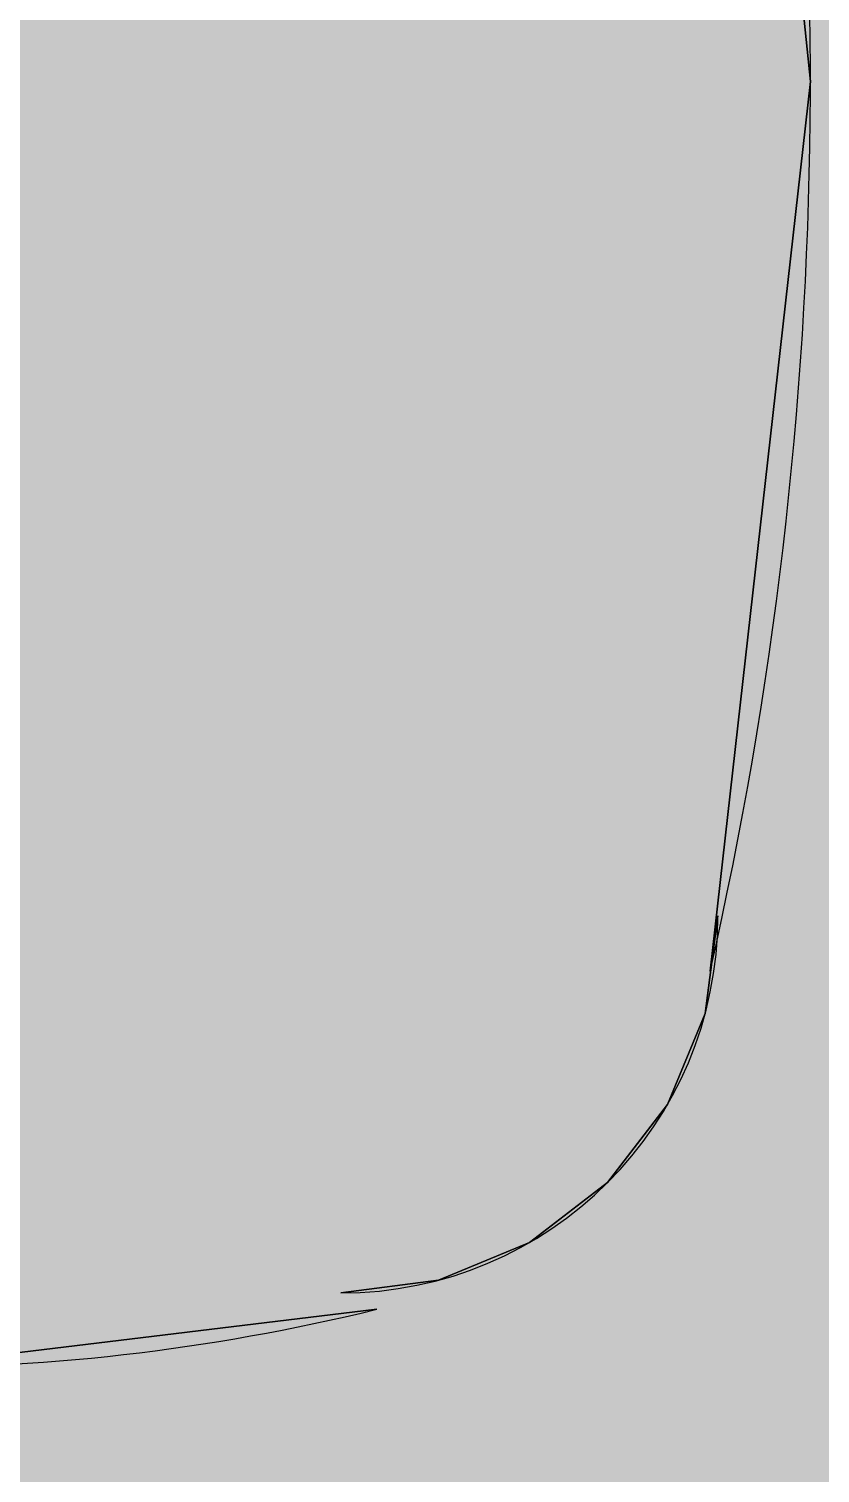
# Model space of a CAD drawing. Header units: millimetres. Extents: x -48614 to 110435, y -11020 to 74943.
# Drawn here: x -4998.6 to -4841.3, y 51886.6 to 52173.9 of the extents above; entities that cross this region are included whole.
import ezdxf

# ---------------------------------------------------------------- set-up
doc = ezdxf.new("R2010")
doc.units = ezdxf.units.MM
doc.layers.add('HL-TMP', color=7, linetype='Continuous')
doc.layers.add('SANITARY', color=4, linetype='Continuous')

msp = doc.modelspace()

# ---------------------------------------------------------------- hatches: boundary and pattern name
at = {"layer": 'HL-TMP', "true_color": 0xcccc20}
msp.add_hatch(color=52, dxfattribs=at).paths.add_polyline_path([(-4627.71, 52980.83), (-5827.71, 52980.83), (-5827.71, 53470.83), (-8327.71, 53470.83), (-8327.71, 54835.83), (-8327.71, 57580.83), (-8727.7, 57580.83), (-8727.7, 57670.83), (-9627.7, 57670.83), (-9627.7, 56530.33), (-9627.7, 53580.83), (-9427.71, 53580.83), (-9427.71, 53470.83), (-11582.71, 53470.83), (-11582.71, 57580.83), (-14627.71, 57580.83), (-14627.71, 53580.83), (-14227.71, 53580.83), (-14227.71, 52980.83), (-14627.71, 52980.83), (-14627.71, 47580.83), (-14227.71, 47580.83), (-14227.71, 46980.83), (-14677.71, 46980.83), (-14677.71, 41680.83), (-14327.71, 41680.83), (-14327.71, 41130.83), (-11582.71, 41130.83), (-11582.71, 44390.84), (-10762.71, 44390.84), (-4627.71, 44390.84), (-4627.71, 47581.07), (-5227.71, 47581.07), (-5227.71, 46980.83), (-5827.71, 46980.83), (-5827.71, 47581.07), (-4627.71, 47581.07)], flags=16)

# ---------------------------------------------------------------- linework, layer by layer
at = {"layer": 'SANITARY', "linetype": 'Continuous'}
for p, q in [((-4843.19, 52163.44, 750), (-4859.81, 52325.21, 750)), ((-4859.81, 52325.21, 880), (-4843.19, 52163.44, 880)), ((-4843.19, 52163.44, 750), (-4859.81, 52325.21, 750)), ((-4859.81, 52325.21, 880), (-4843.19, 52163.44, 880)), ((-4843.19, 52163.44, 750), (-4859.81, 52325.21, 750)), ((-4859.81, 52325.21, 880), (-4843.19, 52163.44, 880)), ((-4843.19, 52163.44, 750), (-4859.81, 52325.21, 750)), ((-4859.81, 52325.21, 880), (-4843.19, 52163.44, 880)), ((-4859.81, 52325.21, 880), (-4843.19, 52163.44, 880)), ((-4843.19, 52163.44, 750), (-4859.81, 52325.21, 750)), ((-4859.81, 52325.21, 880), (-4843.19, 52163.44, 880)), ((-4843.19, 52163.44, 750), (-4859.81, 52325.21, 750)), ((-4843.19, 52163.44, 750), (-4859.81, 52325.21, 750)), ((-4859.81, 52325.21, 880), (-4843.19, 52163.44, 880)), ((-4843.19, 52163.44, 750), (-4859.81, 52325.21, 750)), ((-4859.81, 52325.21, 880), (-4843.19, 52163.44, 880)), ((-4843.19, 52163.44, 750), (-4859.81, 52325.21, 750)), ((-4859.81, 52325.21, 880), (-4843.19, 52163.44, 880)), ((-4843.19, 52163.44, 750), (-4859.81, 52325.21, 750)), ((-4859.81, 52325.21, 880), (-4843.19, 52163.44, 880)), ((-4843.19, 52163.44, 880), (-4863.13, 51986.46, 880)), ((-4863.13, 51986.46, 750), (-4843.19, 52163.44, 750)), ((-4863.13, 51986.46, 750), (-4843.19, 52163.44, 750)), ((-4843.19, 52163.44, 880), (-4863.13, 51986.46, 880)), ((-4863.13, 51986.46, 750), (-4843.19, 52163.44, 750)), ((-4843.19, 52163.44, 880), (-4863.13, 51986.46, 880)), ((-4863.13, 51986.46, 750), (-4843.19, 52163.44, 750)), ((-4843.19, 52163.44, 880), (-4863.13, 51986.46, 880)), ((-4843.19, 52163.44, 880), (-4863.13, 51986.46, 880)), ((-4863.13, 51986.46, 750), (-4843.19, 52163.44, 750)), ((-4843.19, 52163.44, 880), (-4863.13, 51986.46, 880)), ((-4863.13, 51986.46, 750), (-4843.19, 52163.44, 750)), ((-4843.19, 52163.44, 880), (-4863.13, 51986.46, 880)), ((-4863.13, 51986.46, 750), (-4843.19, 52163.44, 750)), ((-4843.19, 52163.44, 880), (-4863.13, 51986.46, 880)), ((-4863.13, 51986.46, 750), (-4843.19, 52163.44, 750)), ((-4863.13, 51986.46, 750), (-4843.19, 52163.44, 750)), ((-4843.19, 52163.44, 880), (-4863.13, 51986.46, 880)), ((-4863.13, 51986.46, 750), (-4843.19, 52163.44, 750)), ((-4843.19, 52163.44, 880), (-4863.13, 51986.46, 880)), ((-4843.19, 52163.44, 750), (-4843.19, 52163.44, 750)), ((-4843.19, 52163.44, 750), (-4843.19, 52163.44, 880)), ((-4843.19, 52163.44, 880), (-4843.19, 52163.44, 750)), ((-4843.19, 52163.44, 750), (-4843.19, 52163.44, 750)), ((-4843.19, 52163.44, 750), (-4843.19, 52163.44, 880)), ((-4843.19, 52163.44, 880), (-4843.19, 52163.44, 750)), ((-4843.19, 52163.44, 750), (-4843.19, 52163.44, 880)), ((-4843.19, 52163.44, 750), (-4843.19, 52163.44, 750)), ((-4843.19, 52163.44, 880), (-4843.19, 52163.44, 750)), ((-4843.19, 52163.44, 880), (-4843.19, 52163.44, 750)), ((-4843.19, 52163.44, 750), (-4843.19, 52163.44, 750)), ((-4843.19, 52163.44, 750), (-4843.19, 52163.44, 880)), ((-4843.19, 52163.44, 880), (-4843.19, 52163.44, 750)), ((-4843.19, 52163.44, 750), (-4843.19, 52163.44, 750)), ((-4843.19, 52163.44, 750), (-4843.19, 52163.44, 880)), ((-4843.19, 52163.44, 750), (-4843.19, 52163.44, 750)), ((-4843.19, 52163.44, 880), (-4843.19, 52163.44, 750)), ((-4843.19, 52163.44, 750), (-4843.19, 52163.44, 880)), ((-4843.19, 52163.44, 750), (-4843.19, 52163.44, 880)), ((-4843.19, 52163.44, 750), (-4843.19, 52163.44, 750)), ((-4843.19, 52163.44, 880), (-4843.19, 52163.44, 750)), ((-4843.19, 52163.44, 750), (-4843.19, 52163.44, 750)), ((-4843.19, 52163.44, 880), (-4843.19, 52163.44, 750)), ((-4843.19, 52163.44, 750), (-4843.19, 52163.44, 880)), ((-4843.19, 52163.44, 750), (-4843.19, 52163.44, 750)), ((-4843.19, 52163.44, 750), (-4843.19, 52163.44, 880)), ((-4843.19, 52163.44, 880), (-4843.19, 52163.44, 750)), ((-4843.19, 52163.44, 880), (-4843.19, 52163.44, 750)), ((-4843.19, 52163.44, 750), (-4843.19, 52163.44, 750)), ((-4843.19, 52163.44, 750), (-4843.19, 52163.44, 880)), ((-4861.57, 51997.42, 880), (-4864.13, 51978.01, 880)), ((-4864.13, 51978.01, 750), (-4861.57, 51997.42, 750)), ((-4864.13, 51978.01, 750), (-4861.57, 51997.42, 750)), ((-4861.57, 51997.42, 880), (-4864.13, 51978.01, 880)), ((-4864.13, 51978.01, 750), (-4861.57, 51997.42, 750)), ((-4861.57, 51997.42, 880), (-4864.13, 51978.01, 880)), ((-4861.57, 51997.42, 880), (-4864.13, 51978.01, 880)), ((-4864.13, 51978.01, 750), (-4861.57, 51997.42, 750)), ((-4864.13, 51978.01, 750), (-4861.57, 51997.42, 750)), ((-4861.57, 51997.42, 880), (-4864.13, 51978.01, 880)), ((-4861.57, 51997.42, 880), (-4864.13, 51978.01, 880)), ((-4864.13, 51978.01, 750), (-4861.57, 51997.42, 750)), ((-4861.57, 51997.42, 880), (-4864.13, 51978.01, 880)), ((-4864.13, 51978.01, 750), (-4861.57, 51997.42, 750)), ((-4864.13, 51978.01, 750), (-4861.57, 51997.42, 750)), ((-4861.57, 51997.42, 880), (-4864.13, 51978.01, 880)), ((-4864.13, 51978.01, 750), (-4861.57, 51997.42, 750)), ((-4861.57, 51997.42, 880), (-4864.13, 51978.01, 880)), ((-4864.13, 51978.01, 750), (-4861.57, 51997.42, 750)), ((-4861.57, 51997.42, 880), (-4864.13, 51978.01, 880)), ((-4861.57, 51997.42, 750), (-4861.57, 51997.42, 880)), ((-4861.57, 51997.42, 750), (-4861.57, 51997.42, 880)), ((-4861.57, 51997.42, 750), (-4861.57, 51997.42, 880)), ((-4861.57, 51997.42, 750), (-4861.57, 51997.42, 880)), ((-4861.57, 51997.42, 750), (-4861.57, 51997.42, 880)), ((-4861.57, 51997.42, 750), (-4861.57, 51997.42, 880)), ((-4861.57, 51997.42, 750), (-4861.57, 51997.42, 880)), ((-4861.57, 51997.42, 750), (-4861.57, 51997.42, 880)), ((-4861.57, 51997.42, 750), (-4861.57, 51997.42, 880)), ((-4861.57, 51997.42, 750), (-4861.57, 51997.42, 880)), ((-4863.13, 51986.46, 880), (-4863.13, 51986.46, 750)), ((-4863.13, 51986.46, 750), (-4863.13, 51986.46, 750)), ((-4863.13, 51986.46, 750), (-4863.13, 51986.46, 750)), ((-4863.13, 51986.46, 880), (-4863.13, 51986.46, 750)), ((-4863.13, 51986.46, 880), (-4863.13, 51986.46, 750)), ((-4863.13, 51986.46, 750), (-4863.13, 51986.46, 750)), ((-4863.13, 51986.46, 880), (-4863.13, 51986.46, 750)), ((-4863.13, 51986.46, 750), (-4863.13, 51986.46, 750)), ((-4863.13, 51986.46, 880), (-4863.13, 51986.46, 750)), ((-4863.13, 51986.46, 750), (-4863.13, 51986.46, 750)), ((-4863.13, 51986.46, 750), (-4863.13, 51986.46, 750)), ((-4863.13, 51986.46, 880), (-4863.13, 51986.46, 750)), ((-4863.13, 51986.46, 880), (-4863.13, 51986.46, 750)), ((-4863.13, 51986.46, 750), (-4863.13, 51986.46, 750)), ((-4863.13, 51986.46, 880), (-4863.13, 51986.46, 750)), ((-4863.13, 51986.46, 750), (-4863.13, 51986.46, 750)), ((-4863.13, 51986.46, 880), (-4863.13, 51986.46, 750)), ((-4863.13, 51986.46, 750), (-4863.13, 51986.46, 750)), ((-4863.13, 51986.46, 880), (-4863.13, 51986.46, 750)), ((-4863.13, 51986.46, 750), (-4863.13, 51986.46, 750)), ((-4864.13, 51978.01, 880), (-4871.62, 51959.92, 880)), ((-4871.62, 51959.92, 750), (-4864.13, 51978.01, 750)), ((-4864.13, 51978.01, 880), (-4871.62, 51959.92, 880)), ((-4871.62, 51959.92, 750), (-4864.13, 51978.01, 750)), ((-4871.62, 51959.92, 750), (-4864.13, 51978.01, 750)), ((-4864.13, 51978.01, 880), (-4871.62, 51959.92, 880)), ((-4864.13, 51978.01, 880), (-4871.62, 51959.92, 880)), ((-4871.62, 51959.92, 750), (-4864.13, 51978.01, 750)), ((-4871.62, 51959.92, 750), (-4864.13, 51978.01, 750)), ((-4864.13, 51978.01, 880), (-4871.62, 51959.92, 880)), ((-4864.13, 51978.01, 880), (-4871.62, 51959.92, 880)), ((-4871.62, 51959.92, 750), (-4864.13, 51978.01, 750)), ((-4864.13, 51978.01, 880), (-4871.62, 51959.92, 880)), ((-4871.62, 51959.92, 750), (-4864.13, 51978.01, 750)), ((-4871.62, 51959.92, 750), (-4864.13, 51978.01, 750)), ((-4864.13, 51978.01, 880), (-4871.62, 51959.92, 880)), ((-4864.13, 51978.01, 880), (-4871.62, 51959.92, 880)), ((-4871.62, 51959.92, 750), (-4864.13, 51978.01, 750)), ((-4864.13, 51978.01, 880), (-4871.62, 51959.92, 880)), ((-4871.62, 51959.92, 750), (-4864.13, 51978.01, 750)), ((-4864.13, 51978.01, 880), (-4864.13, 51978.01, 750)), ((-4864.13, 51978.01, 750), (-4864.13, 51978.01, 880)), ((-4864.13, 51978.01, 750), (-4864.13, 51978.01, 750)), ((-4864.13, 51978.01, 880), (-4864.13, 51978.01, 750)), ((-4864.13, 51978.01, 750), (-4864.13, 51978.01, 750)), ((-4864.13, 51978.01, 750), (-4864.13, 51978.01, 880)), ((-4864.13, 51978.01, 750), (-4864.13, 51978.01, 880)), ((-4864.13, 51978.01, 750), (-4864.13, 51978.01, 750)), ((-4864.13, 51978.01, 880), (-4864.13, 51978.01, 750)), ((-4864.13, 51978.01, 750), (-4864.13, 51978.01, 880)), ((-4864.13, 51978.01, 750), (-4864.13, 51978.01, 750)), ((-4864.13, 51978.01, 880), (-4864.13, 51978.01, 750)), ((-4864.13, 51978.01, 880), (-4864.13, 51978.01, 750)), ((-4864.13, 51978.01, 750), (-4864.13, 51978.01, 750)), ((-4864.13, 51978.01, 750), (-4864.13, 51978.01, 880)), ((-4864.13, 51978.01, 750), (-4864.13, 51978.01, 750)), ((-4864.13, 51978.01, 750), (-4864.13, 51978.01, 880)), ((-4864.13, 51978.01, 880), (-4864.13, 51978.01, 750)), ((-4864.13, 51978.01, 750), (-4864.13, 51978.01, 880)), ((-4864.13, 51978.01, 750), (-4864.13, 51978.01, 750)), ((-4864.13, 51978.01, 880), (-4864.13, 51978.01, 750)), ((-4864.13, 51978.01, 880), (-4864.13, 51978.01, 750)), ((-4864.13, 51978.01, 750), (-4864.13, 51978.01, 750)), ((-4864.13, 51978.01, 750), (-4864.13, 51978.01, 880)), ((-4864.13, 51978.01, 750), (-4864.13, 51978.01, 880)), ((-4864.13, 51978.01, 750), (-4864.13, 51978.01, 750)), ((-4864.13, 51978.01, 880), (-4864.13, 51978.01, 750)), ((-4864.13, 51978.01, 750), (-4864.13, 51978.01, 880)), ((-4864.13, 51978.01, 750), (-4864.13, 51978.01, 750)), ((-4864.13, 51978.01, 880), (-4864.13, 51978.01, 750)), ((-4871.62, 51959.92, 880), (-4883.54, 51944.39, 880)), ((-4883.54, 51944.39, 750), (-4871.62, 51959.92, 750)), ((-4883.54, 51944.39, 750), (-4871.62, 51959.92, 750)), ((-4871.62, 51959.92, 880), (-4883.54, 51944.39, 880)), ((-4871.62, 51959.92, 880), (-4883.54, 51944.39, 880)), ((-4883.54, 51944.39, 750), (-4871.62, 51959.92, 750)), ((-4871.62, 51959.92, 880), (-4883.54, 51944.39, 880)), ((-4883.54, 51944.39, 750), (-4871.62, 51959.92, 750)), ((-4883.54, 51944.39, 750), (-4871.62, 51959.92, 750)), ((-4871.62, 51959.92, 880), (-4883.54, 51944.39, 880)), ((-4883.54, 51944.39, 750), (-4871.62, 51959.92, 750)), ((-4871.62, 51959.92, 880), (-4883.54, 51944.39, 880)), ((-4883.54, 51944.39, 750), (-4871.62, 51959.92, 750)), ((-4871.62, 51959.92, 880), (-4883.54, 51944.39, 880)), ((-4883.54, 51944.39, 750), (-4871.62, 51959.92, 750)), ((-4871.62, 51959.92, 880), (-4883.54, 51944.39, 880)), ((-4871.62, 51959.92, 880), (-4883.54, 51944.39, 880)), ((-4883.54, 51944.39, 750), (-4871.62, 51959.92, 750)), ((-4883.54, 51944.39, 750), (-4871.62, 51959.92, 750)), ((-4871.62, 51959.92, 880), (-4883.54, 51944.39, 880)), ((-4871.62, 51959.92, 750), (-4871.62, 51959.92, 750)), ((-4871.62, 51959.92, 880), (-4871.62, 51959.92, 750)), ((-4871.62, 51959.92, 750), (-4871.62, 51959.92, 880)), ((-4871.62, 51959.92, 750), (-4871.62, 51959.92, 880)), ((-4871.62, 51959.92, 880), (-4871.62, 51959.92, 750)), ((-4871.62, 51959.92, 750), (-4871.62, 51959.92, 750)), ((-4871.62, 51959.92, 880), (-4871.62, 51959.92, 750)), ((-4871.62, 51959.92, 750), (-4871.62, 51959.92, 750)), ((-4871.62, 51959.92, 750), (-4871.62, 51959.92, 880)), ((-4871.62, 51959.92, 750), (-4871.62, 51959.92, 880)), ((-4871.62, 51959.92, 880), (-4871.62, 51959.92, 750)), ((-4871.62, 51959.92, 750), (-4871.62, 51959.92, 750)), ((-4871.62, 51959.92, 880), (-4871.62, 51959.92, 750)), ((-4871.62, 51959.92, 750), (-4871.62, 51959.92, 750)), ((-4871.62, 51959.92, 750), (-4871.62, 51959.92, 880)), ((-4871.62, 51959.92, 750), (-4871.62, 51959.92, 880)), ((-4871.62, 51959.92, 880), (-4871.62, 51959.92, 750)), ((-4871.62, 51959.92, 750), (-4871.62, 51959.92, 750)), ((-4871.62, 51959.92, 880), (-4871.62, 51959.92, 750)), ((-4871.62, 51959.92, 750), (-4871.62, 51959.92, 880)), ((-4871.62, 51959.92, 750), (-4871.62, 51959.92, 750)), ((-4871.62, 51959.92, 750), (-4871.62, 51959.92, 880)), ((-4871.62, 51959.92, 750), (-4871.62, 51959.92, 750)), ((-4871.62, 51959.92, 880), (-4871.62, 51959.92, 750)), ((-4871.62, 51959.92, 750), (-4871.62, 51959.92, 880)), ((-4871.62, 51959.92, 880), (-4871.62, 51959.92, 750)), ((-4871.62, 51959.92, 750), (-4871.62, 51959.92, 750)), ((-4871.62, 51959.92, 750), (-4871.62, 51959.92, 750)), ((-4871.62, 51959.92, 880), (-4871.62, 51959.92, 750)), ((-4871.62, 51959.92, 750), (-4871.62, 51959.92, 880)), ((-4899.07, 51932.47, 750), (-4883.54, 51944.39, 750)), ((-4883.54, 51944.39, 880), (-4899.07, 51932.47, 880)), ((-4883.54, 51944.39, 880), (-4899.07, 51932.47, 880)), ((-4899.07, 51932.47, 750), (-4883.54, 51944.39, 750)), ((-4899.07, 51932.47, 750), (-4883.54, 51944.39, 750)), ((-4883.54, 51944.39, 880), (-4899.07, 51932.47, 880)), ((-4883.54, 51944.39, 880), (-4899.07, 51932.47, 880)), ((-4899.07, 51932.47, 750), (-4883.54, 51944.39, 750)), ((-4883.54, 51944.39, 880), (-4899.07, 51932.47, 880)), ((-4899.07, 51932.47, 750), (-4883.54, 51944.39, 750)), ((-4899.07, 51932.47, 750), (-4883.54, 51944.39, 750)), ((-4883.54, 51944.39, 880), (-4899.07, 51932.47, 880)), ((-4899.07, 51932.47, 750), (-4883.54, 51944.39, 750)), ((-4883.54, 51944.39, 880), (-4899.07, 51932.47, 880)), ((-4899.07, 51932.47, 750), (-4883.54, 51944.39, 750)), ((-4883.54, 51944.39, 880), (-4899.07, 51932.47, 880)), ((-4899.07, 51932.47, 750), (-4883.54, 51944.39, 750)), ((-4883.54, 51944.39, 880), (-4899.07, 51932.47, 880)), ((-4883.54, 51944.39, 880), (-4899.07, 51932.47, 880)), ((-4899.07, 51932.47, 750), (-4883.54, 51944.39, 750)), ((-4883.54, 51944.39, 880), (-4883.54, 51944.39, 750)), ((-4883.54, 51944.39, 750), (-4883.54, 51944.39, 750)), ((-4883.54, 51944.39, 750), (-4883.54, 51944.39, 880)), ((-4883.54, 51944.39, 750), (-4883.54, 51944.39, 750)), ((-4883.54, 51944.39, 750), (-4883.54, 51944.39, 880)), ((-4883.54, 51944.39, 880), (-4883.54, 51944.39, 750)), ((-4883.54, 51944.39, 880), (-4883.54, 51944.39, 750)), ((-4883.54, 51944.39, 750), (-4883.54, 51944.39, 880)), ((-4883.54, 51944.39, 750), (-4883.54, 51944.39, 750)), ((-4883.54, 51944.39, 880), (-4883.54, 51944.39, 750)), ((-4883.54, 51944.39, 750), (-4883.54, 51944.39, 750)), ((-4883.54, 51944.39, 750), (-4883.54, 51944.39, 880)), ((-4883.54, 51944.39, 880), (-4883.54, 51944.39, 750)), ((-4883.54, 51944.39, 750), (-4883.54, 51944.39, 750)), ((-4883.54, 51944.39, 750), (-4883.54, 51944.39, 880)), ((-4883.54, 51944.39, 750), (-4883.54, 51944.39, 750)), ((-4883.54, 51944.39, 750), (-4883.54, 51944.39, 880)), ((-4883.54, 51944.39, 880), (-4883.54, 51944.39, 750)), ((-4883.54, 51944.39, 750), (-4883.54, 51944.39, 880)), ((-4883.54, 51944.39, 750), (-4883.54, 51944.39, 750)), ((-4883.54, 51944.39, 880), (-4883.54, 51944.39, 750)), ((-4883.54, 51944.39, 880), (-4883.54, 51944.39, 750)), ((-4883.54, 51944.39, 750), (-4883.54, 51944.39, 750)), ((-4883.54, 51944.39, 750), (-4883.54, 51944.39, 880)), ((-4883.54, 51944.39, 750), (-4883.54, 51944.39, 750)), ((-4883.54, 51944.39, 880), (-4883.54, 51944.39, 750)), ((-4883.54, 51944.39, 750), (-4883.54, 51944.39, 880)), ((-4883.54, 51944.39, 750), (-4883.54, 51944.39, 750)), ((-4883.54, 51944.39, 750), (-4883.54, 51944.39, 880)), ((-4883.54, 51944.39, 880), (-4883.54, 51944.39, 750)), ((-4917.16, 51924.98, 750), (-4899.07, 51932.47, 750)), ((-4899.07, 51932.47, 880), (-4917.16, 51924.98, 880)), ((-4917.16, 51924.98, 750), (-4899.07, 51932.47, 750)), ((-4899.07, 51932.47, 880), (-4917.16, 51924.98, 880)), ((-4917.16, 51924.98, 750), (-4899.07, 51932.47, 750)), ((-4899.07, 51932.47, 880), (-4917.16, 51924.98, 880)), ((-4917.16, 51924.98, 750), (-4899.07, 51932.47, 750)), ((-4899.07, 51932.47, 880), (-4917.16, 51924.98, 880)), ((-4917.16, 51924.98, 750), (-4899.07, 51932.47, 750)), ((-4899.07, 51932.47, 880), (-4917.16, 51924.98, 880)), ((-4899.07, 51932.47, 880), (-4917.16, 51924.98, 880)), ((-4917.16, 51924.98, 750), (-4899.07, 51932.47, 750)), ((-4917.16, 51924.98, 750), (-4899.07, 51932.47, 750)), ((-4899.07, 51932.47, 880), (-4917.16, 51924.98, 880)), ((-4917.16, 51924.98, 750), (-4899.07, 51932.47, 750)), ((-4899.07, 51932.47, 880), (-4917.16, 51924.98, 880)), ((-4899.07, 51932.47, 880), (-4917.16, 51924.98, 880)), ((-4917.16, 51924.98, 750), (-4899.07, 51932.47, 750)), ((-4917.16, 51924.98, 750), (-4899.07, 51932.47, 750)), ((-4899.07, 51932.47, 880), (-4917.16, 51924.98, 880)), ((-4899.07, 51932.47, 880), (-4899.07, 51932.47, 750)), ((-4899.07, 51932.47, 750), (-4899.07, 51932.47, 750)), ((-4899.07, 51932.47, 750), (-4899.07, 51932.47, 880)), ((-4899.07, 51932.47, 880), (-4899.07, 51932.47, 750)), ((-4899.07, 51932.47, 750), (-4899.07, 51932.47, 880)), ((-4899.07, 51932.47, 750), (-4899.07, 51932.47, 750)), ((-4899.07, 51932.47, 880), (-4899.07, 51932.47, 750)), ((-4899.07, 51932.47, 750), (-4899.07, 51932.47, 750)), ((-4899.07, 51932.47, 750), (-4899.07, 51932.47, 880)), ((-4899.07, 51932.47, 880), (-4899.07, 51932.47, 750)), ((-4899.07, 51932.47, 750), (-4899.07, 51932.47, 880)), ((-4899.07, 51932.47, 750), (-4899.07, 51932.47, 750)), ((-4899.07, 51932.47, 880), (-4899.07, 51932.47, 750)), ((-4899.07, 51932.47, 750), (-4899.07, 51932.47, 880)), ((-4899.07, 51932.47, 750), (-4899.07, 51932.47, 750)), ((-4899.07, 51932.47, 750), (-4899.07, 51932.47, 750)), ((-4899.07, 51932.47, 880), (-4899.07, 51932.47, 750)), ((-4899.07, 51932.47, 750), (-4899.07, 51932.47, 880)), ((-4899.07, 51932.47, 880), (-4899.07, 51932.47, 750)), ((-4899.07, 51932.47, 750), (-4899.07, 51932.47, 880)), ((-4899.07, 51932.47, 750), (-4899.07, 51932.47, 750)), ((-4899.07, 51932.47, 880), (-4899.07, 51932.47, 750)), ((-4899.07, 51932.47, 750), (-4899.07, 51932.47, 880)), ((-4899.07, 51932.47, 750), (-4899.07, 51932.47, 750)), ((-4899.07, 51932.47, 750), (-4899.07, 51932.47, 750)), ((-4899.07, 51932.47, 880), (-4899.07, 51932.47, 750)), ((-4899.07, 51932.47, 750), (-4899.07, 51932.47, 880)), ((-4899.07, 51932.47, 880), (-4899.07, 51932.47, 750)), ((-4899.07, 51932.47, 750), (-4899.07, 51932.47, 880)), ((-4899.07, 51932.47, 750), (-4899.07, 51932.47, 750)), ((-4936.57, 51922.42, 750), (-4917.16, 51924.98, 750)), ((-4917.16, 51924.98, 880), (-4936.57, 51922.42, 880)), ((-4917.16, 51924.98, 880), (-4936.57, 51922.42, 880)), ((-4936.57, 51922.42, 750), (-4917.16, 51924.98, 750)), ((-4936.57, 51922.42, 750), (-4917.16, 51924.98, 750)), ((-4917.16, 51924.98, 880), (-4936.57, 51922.42, 880)), ((-4936.57, 51922.42, 750), (-4917.16, 51924.98, 750)), ((-4917.16, 51924.98, 880), (-4936.57, 51922.42, 880)), ((-4936.57, 51922.42, 750), (-4917.16, 51924.98, 750)), ((-4917.16, 51924.98, 880), (-4936.57, 51922.42, 880)), ((-4936.57, 51922.42, 750), (-4917.16, 51924.98, 750)), ((-4917.16, 51924.98, 880), (-4936.57, 51922.42, 880)), ((-4936.57, 51922.42, 750), (-4917.16, 51924.98, 750)), ((-4917.16, 51924.98, 880), (-4936.57, 51922.42, 880)), ((-4936.57, 51922.42, 750), (-4917.16, 51924.98, 750)), ((-4917.16, 51924.98, 880), (-4936.57, 51922.42, 880)), ((-4936.57, 51922.42, 750), (-4917.16, 51924.98, 750)), ((-4917.16, 51924.98, 880), (-4936.57, 51922.42, 880)), ((-4936.57, 51922.42, 750), (-4917.16, 51924.98, 750)), ((-4917.16, 51924.98, 880), (-4936.57, 51922.42, 880)), ((-4917.16, 51924.98, 750), (-4917.16, 51924.98, 880)), ((-4917.16, 51924.98, 750), (-4917.16, 51924.98, 750)), ((-4917.16, 51924.98, 880), (-4917.16, 51924.98, 750)), ((-4917.16, 51924.98, 750), (-4917.16, 51924.98, 750)), ((-4917.16, 51924.98, 750), (-4917.16, 51924.98, 880)), ((-4917.16, 51924.98, 880), (-4917.16, 51924.98, 750)), ((-4917.16, 51924.98, 880), (-4917.16, 51924.98, 750)), ((-4917.16, 51924.98, 750), (-4917.16, 51924.98, 880)), ((-4917.16, 51924.98, 750), (-4917.16, 51924.98, 750)), ((-4917.16, 51924.98, 750), (-4917.16, 51924.98, 880)), ((-4917.16, 51924.98, 880), (-4917.16, 51924.98, 750)), ((-4917.16, 51924.98, 750), (-4917.16, 51924.98, 750)), ((-4917.16, 51924.98, 750), (-4917.16, 51924.98, 880)), ((-4917.16, 51924.98, 880), (-4917.16, 51924.98, 750)), ((-4917.16, 51924.98, 750), (-4917.16, 51924.98, 750)), ((-4917.16, 51924.98, 750), (-4917.16, 51924.98, 880)), ((-4917.16, 51924.98, 880), (-4917.16, 51924.98, 750)), ((-4917.16, 51924.98, 750), (-4917.16, 51924.98, 750)), ((-4917.16, 51924.98, 880), (-4917.16, 51924.98, 750)), ((-4917.16, 51924.98, 750), (-4917.16, 51924.98, 880)), ((-4917.16, 51924.98, 750), (-4917.16, 51924.98, 750)), ((-4917.16, 51924.98, 750), (-4917.16, 51924.98, 750)), ((-4917.16, 51924.98, 750), (-4917.16, 51924.98, 880)), ((-4917.16, 51924.98, 880), (-4917.16, 51924.98, 750)), ((-4917.16, 51924.98, 880), (-4917.16, 51924.98, 750)), ((-4917.16, 51924.98, 750), (-4917.16, 51924.98, 880)), ((-4917.16, 51924.98, 750), (-4917.16, 51924.98, 750)), ((-4917.16, 51924.98, 750), (-4917.16, 51924.98, 750)), ((-4917.16, 51924.98, 880), (-4917.16, 51924.98, 750)), ((-4917.16, 51924.98, 750), (-4917.16, 51924.98, 880)), ((-4936.57, 51922.42, 880), (-4936.57, 51922.42, 750)), ((-4936.57, 51922.42, 750), (-4936.57, 51922.42, 750)), ((-4936.57, 51922.42, 880), (-4936.57, 51922.42, 750)), ((-4936.57, 51922.42, 750), (-4936.57, 51922.42, 750)), ((-4936.57, 51922.42, 880), (-4936.57, 51922.42, 750)), ((-4936.57, 51922.42, 750), (-4936.57, 51922.42, 750)), ((-4936.57, 51922.42, 750), (-4936.57, 51922.42, 750)), ((-4936.57, 51922.42, 880), (-4936.57, 51922.42, 750)), ((-4936.57, 51922.42, 750), (-4936.57, 51922.42, 750)), ((-4936.57, 51922.42, 880), (-4936.57, 51922.42, 750)), ((-4936.57, 51922.42, 880), (-4936.57, 51922.42, 750)), ((-4936.57, 51922.42, 750), (-4936.57, 51922.42, 750)), ((-4936.57, 51922.42, 880), (-4936.57, 51922.42, 750)), ((-4936.57, 51922.42, 750), (-4936.57, 51922.42, 750)), ((-4936.57, 51922.42, 750), (-4936.57, 51922.42, 750)), ((-4936.57, 51922.42, 880), (-4936.57, 51922.42, 750)), ((-4936.57, 51922.42, 750), (-4936.57, 51922.42, 750)), ((-4936.57, 51922.42, 880), (-4936.57, 51922.42, 750)), ((-4936.57, 51922.42, 750), (-4936.57, 51922.42, 750)), ((-4936.57, 51922.42, 880), (-4936.57, 51922.42, 750)), ((-4929.44, 51919.17, 880), (-5026.06, 51907.51, 880)), ((-5026.06, 51907.51, 750), (-4929.44, 51919.17, 750)), ((-5026.06, 51907.51, 750), (-4929.44, 51919.17, 750)), ((-4929.44, 51919.17, 880), (-5026.06, 51907.51, 880)), ((-4929.44, 51919.17, 880), (-5026.06, 51907.51, 880)), ((-5026.06, 51907.51, 750), (-4929.44, 51919.17, 750)), ((-5026.06, 51907.51, 750), (-4929.44, 51919.17, 750)), ((-4929.44, 51919.17, 880), (-5026.06, 51907.51, 880)), ((-4929.44, 51919.17, 880), (-5026.06, 51907.51, 880)), ((-5026.06, 51907.51, 750), (-4929.44, 51919.17, 750)), ((-5026.06, 51907.51, 750), (-4929.44, 51919.17, 750)), ((-4929.44, 51919.17, 880), (-5026.06, 51907.51, 880)), ((-5026.06, 51907.51, 750), (-4929.44, 51919.17, 750)), ((-4929.44, 51919.17, 880), (-5026.06, 51907.51, 880)), ((-5026.06, 51907.51, 750), (-4929.44, 51919.17, 750)), ((-4929.44, 51919.17, 880), (-5026.06, 51907.51, 880)), ((-4929.44, 51919.17, 880), (-5026.06, 51907.51, 880)), ((-5026.06, 51907.51, 750), (-4929.44, 51919.17, 750)), ((-5026.06, 51907.51, 750), (-4929.44, 51919.17, 750)), ((-4929.44, 51919.17, 880), (-5026.06, 51907.51, 880)), ((-4929.44, 51919.17, 750), (-4929.44, 51919.17, 880)), ((-4929.44, 51919.17, 750), (-4929.44, 51919.17, 880)), ((-4929.44, 51919.17, 750), (-4929.44, 51919.17, 880)), ((-4929.44, 51919.17, 750), (-4929.44, 51919.17, 880)), ((-4929.44, 51919.17, 750), (-4929.44, 51919.17, 880)), ((-4929.44, 51919.17, 750), (-4929.44, 51919.17, 880)), ((-4929.44, 51919.17, 750), (-4929.44, 51919.17, 880)), ((-4929.44, 51919.17, 750), (-4929.44, 51919.17, 880)), ((-4929.44, 51919.17, 750), (-4929.44, 51919.17, 880)), ((-4929.44, 51919.17, 750), (-4929.44, 51919.17, 880))]:
    msp.add_line(p, q, dxfattribs=at)
for centre, radius, start, end in [((-5638.57, 52163.44), 795.38, 347.14379, 11.73562), ((-4936.57, 51997.42), 75, 270, 0), ((-5026.06, 52313.51), 406, 254.9188, 283.7665)]:
    msp.add_arc(centre, radius, start, end, dxfattribs=at)

doc.saveas('drawing.dxf')
